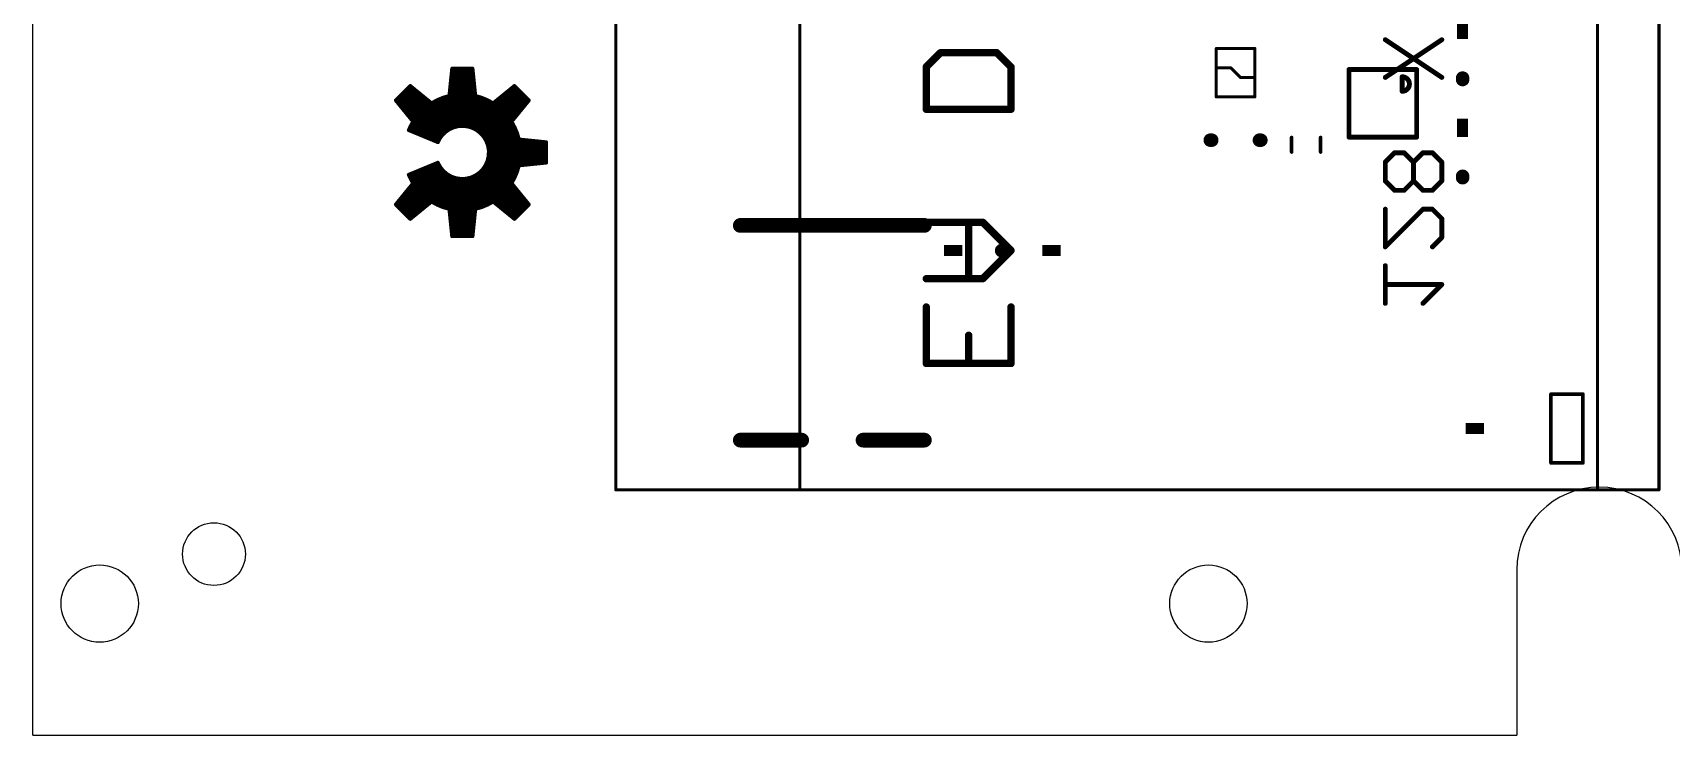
# Model space of a CAD drawing. Extents: x 0 to 104, y 0 to 74.
# Drawn here: x 0 to 67.8, y 0 to 29.1 of the extents above; entities that cross this region are included whole.
import ezdxf

# ---------------------------------------------------------------- set-up
doc = ezdxf.new("R2010")
doc.units = 0
for name, color, linetype in [('20', 178, 'CONTINUOUS'), ('21', 251, 'CONTINUOUS'), ('22', 251, 'CONTINUOUS')]:
    doc.layers.add(name, color=color, linetype=linetype)

# ---------------------------------------------------------------- blocks, each defined once
blk = doc.blocks.new('RECT')
blk.add_solid([(-0.5, -0.5), (0.5, -0.5), (-0.5, 0.5), (0.5, 0.5)])

msp = doc.modelspace()

# ---------------------------------------------------------------- linework, layer by layer
at = {"layer": '20'}
for p, q in [((0, 0), (0, 73.66)), ((61.42, 6.85), (61.42, 0)), ((0, 0), (61.42, 0))]:
    msp.add_line(p, q, dxfattribs=at)
for centre, radius in [((7.5, 7.5), 1.3), ((2.77, 5.45), 1.6), ((48.66, 5.45), 1.6)]:
    msp.add_circle(centre, radius, dxfattribs=at)
for start, end in [(90, 180), (0, 90)]:
    msp.add_arc((64.84, 6.85), 3.42, start, end, dxfattribs=at)
at = {"layer": '21'}
for points, const_width in [([(49.0158, 28.432, 1), (48.9522, 28.432)], 0.0635), ([(48.984, 28.4638, 1), (48.984, 28.4003)], 0.0635), ([(50.6158, 28.432, 1), (50.5523, 28.432)], 0.0635), ([(50.584, 28.4003, 1), (50.584, 28.4638)], 0.0635), ([(17.3675, 27.3727, 1), (17.2925, 27.3727)], 0.075), ([(17.3535, 27.6414, 1), (17.3535, 27.5664)], 0.075), ([(17.3908, 27.6001, 1), (17.3162, 27.6077)], 0.075), ([(17.5175, 27.6039, 1), (17.4425, 27.6039)], 0.075), ([(17.6675, 27.6039, 1), (17.5925, 27.6039)], 0.075), ([(17.8175, 27.6039, 1), (17.7425, 27.6039)], 0.075), ([(17.9675, 27.6039, 1), (17.8925, 27.6039)], 0.075), ([(18.1175, 27.6039, 1), (18.0425, 27.6039)], 0.075), ([(18.2438, 27.6077, 1), (18.1692, 27.6001)], 0.075), ([(18.2675, 27.3727, 1), (18.1925, 27.3727)], 0.075), ([(18.2065, 27.5664, 1), (18.2065, 27.6414)], 0.075), ([(49.0158, 27.632, 1), (48.9522, 27.632)], 0.0635), ([(48.9522, 27.632, 1), (49.0158, 27.632)], 0.0635), ([(48.984, 27.6638, 1), (48.984, 27.6003)], 0.0635), ([(49.6065, 27.6545, 1), (49.5615, 27.6095)], 0.0635), ([(49.584, 27.6003, 1), (49.584, 27.6638)], 0.0635), ([(49.984, 27.2638, 1), (49.984, 27.2003)], 0.0635), ([(49.9615, 27.2095, 1), (50.0065, 27.2545)], 0.0635), ([(50.6158, 27.232, 1), (50.5523, 27.232)], 0.0635), ([(50.5523, 27.232, 1), (50.6158, 27.232)], 0.0635), ([(50.584, 27.2003, 1), (50.584, 27.2638)], 0.0635), ([(54.5308, 27.562, 1), (54.4292, 27.562)], 0.1016), ([(54.48, 27.6128, 1), (54.48, 27.5112)], 0.1016), ([(56.68, 26.662, 1), (56.68, 27.262)], 0.2032), ([(56.68, 27.3128, 1), (56.68, 27.2112)], 0.1016), ([(56.7308, 27.262, 1), (56.6292, 27.262)], 0.1016), ([(57.3308, 27.562, 1), (57.2292, 27.562)], 0.1016), ([(57.28, 27.5112, 1), (57.28, 27.6128)], 0.1016), ([(59.3217, 27.2085, 1), (59.0423, 27.2085)], 0.2794), ([(59.0423, 27.1475, 1), (59.3217, 27.1475)], 0.2794), ([(15.2675, 26.4928, 1), (15.1925, 26.4928)], 0.075), ([(15.4175, 26.6428, 1), (15.3425, 26.6428)], 0.075), ([(15.5675, 26.7928, 1), (15.4925, 26.7928)], 0.075), ([(15.6489, 26.9171, 1), (15.6015, 26.8589)], 0.075), ([(15.6517, 26.8615, 1), (15.5987, 26.9145)], 0.075), ([(15.7175, 26.8433, 1), (15.6425, 26.8433)], 0.075), ([(15.8675, 26.721, 1), (15.7925, 26.721)], 0.075), ([(16.0175, 26.5987, 1), (15.9425, 26.5987)], 0.075), ([(16.1675, 26.4764, 1), (16.0925, 26.4764)], 0.075), ([(16.9729, 26.4366, 1), (16.9938, 26.3646)], 0.075), ([(16.9977, 26.366, 1), (16.969, 26.4352)], 0.075), ([(17.0675, 26.4141, 1), (16.9925, 26.4141)], 0.075), ([(17.2175, 26.4576, 1), (17.1425, 26.4576)], 0.075), ([(17.2014, 26.4784, 1), (17.276, 26.4708)], 0.075), ([(17.2491, 26.4386, 1), (17.2283, 26.5106)], 0.075), ([(18.3317, 26.5106, 1), (18.3109, 26.4386)], 0.075), ([(18.284, 26.4708, 1), (18.3586, 26.4784)], 0.075), ([(18.4175, 26.4576, 1), (18.3425, 26.4576)], 0.075), ([(18.5675, 26.4141, 1), (18.4925, 26.4141)], 0.075), ([(18.591, 26.4352, 1), (18.5623, 26.366)], 0.075), ([(18.5662, 26.3646, 1), (18.5871, 26.4366)], 0.075), ([(19.4675, 26.4764, 1), (19.3925, 26.4764)], 0.075), ([(19.6175, 26.5987, 1), (19.5425, 26.5987)], 0.075), ([(19.7675, 26.721, 1), (19.6925, 26.721)], 0.075), ([(19.9175, 26.8433, 1), (19.8425, 26.8433)], 0.075), ([(19.9613, 26.9145, 1), (19.9083, 26.8615)], 0.075), ([(19.9585, 26.8589, 1), (19.9111, 26.9171)], 0.075), ([(20.0675, 26.7928, 1), (19.9925, 26.7928)], 0.075), ([(20.2175, 26.6428, 1), (20.1425, 26.6428)], 0.075), ([(20.3675, 26.4928, 1), (20.2925, 26.4928)], 0.075), ([(48.9522, 26.432, 1), (49.0158, 26.432)], 0.0635), ([(48.984, 26.4638, 1), (48.984, 26.4003)], 0.0635), ([(50.5523, 26.432, 1), (50.6158, 26.432)], 0.0635), ([(50.584, 26.4003, 1), (50.584, 26.4638)], 0.0635), ([(56.68, 26.7128, 1), (56.68, 26.6112)], 0.1016), ([(56.6292, 26.662, 1), (56.7308, 26.662)], 0.1016), ([(15.0511, 26.3085, 1), (14.9929, 26.2611)], 0.075), ([(14.9955, 26.3113, 1), (15.0485, 26.2583)], 0.075), ([(15.1175, 26.3428, 1), (15.0425, 26.3428)], 0.075), ([(15.0425, 26.2137, 1), (15.1175, 26.2137)], 0.075), ([(15.1925, 26.0297, 1), (15.2675, 26.0297)], 0.075), ([(15.3425, 25.8458, 1), (15.4175, 25.8458)], 0.075), ([(16.3175, 26.3541, 1), (16.2425, 26.3541)], 0.075), ([(16.4675, 26.2318, 1), (16.3925, 26.2318)], 0.075), ([(16.4868, 26.2036, 1), (16.523, 26.1378)], 0.075), ([(16.4812, 26.1416, 1), (16.5286, 26.1998)], 0.075), ([(16.6175, 26.212, 1), (16.5425, 26.212)], 0.075), ([(16.7675, 26.2946, 1), (16.6925, 26.2946)], 0.075), ([(16.7234, 26.3335, 1), (16.7521, 26.2642)], 0.075), ([(16.7559, 26.266, 1), (16.7197, 26.3317)], 0.075), ([(16.9175, 26.3578, 1), (16.8425, 26.3578)], 0.075), ([(18.7175, 26.3578, 1), (18.6425, 26.3578)], 0.075), ([(18.8403, 26.3317, 1), (18.8041, 26.266)], 0.075), ([(18.8675, 26.2946, 1), (18.7925, 26.2946)], 0.075), ([(18.8079, 26.2642, 1), (18.8366, 26.3335)], 0.075), ([(19.0175, 26.212, 1), (18.9425, 26.212)], 0.075), ([(19.0314, 26.1998, 1), (19.0788, 26.1416)], 0.075), ([(19.037, 26.1378, 1), (19.0732, 26.2036)], 0.075), ([(19.1675, 26.2318, 1), (19.0925, 26.2318)], 0.075), ([(19.3175, 26.3541, 1), (19.2425, 26.3541)], 0.075), ([(20.1425, 25.8457, 1), (20.2175, 25.8457)], 0.075), ([(20.2925, 26.0297, 1), (20.3675, 26.0297)], 0.075), ([(20.5175, 26.3428, 1), (20.4425, 26.3428)], 0.075), ([(20.4425, 26.2137, 1), (20.5175, 26.2137)], 0.075), ([(20.5671, 26.2611, 1), (20.5089, 26.3085)], 0.075), ([(20.5115, 26.2583, 1), (20.5645, 26.3113)], 0.075), ([(15.4925, 25.6618, 1), (15.5675, 25.6618)], 0.075), ([(15.5713, 25.0855, 1), (15.5425, 25.0163)], 0.075), ([(15.5229, 25.0667, 1), (15.5909, 25.0351)], 0.075), ([(15.6082, 25.2503, 1), (15.6734, 25.2132)], 0.075), ([(15.6748, 25.216, 1), (15.6067, 25.2476)], 0.075), ([(15.6425, 25.4778, 1), (15.7175, 25.4778)], 0.075), ([(15.7175, 25.3008, 1), (15.6425, 25.3008)], 0.075), ([(15.7719, 25.3866, 1), (15.7067, 25.4236)], 0.075), ([(15.7102, 25.3814, 1), (15.7684, 25.4288)], 0.075), ([(17.2356, 25.1216, 1), (17.2662, 25.0531)], 0.075), ([(17.2718, 25.0562, 1), (17.2301, 25.1185)], 0.075), ([(17.2925, 25.1227, 1), (17.3675, 25.1227)], 0.075), ([(17.4094, 25.1987, 1), (17.4281, 25.1261)], 0.075), ([(17.4341, 25.1282, 1), (17.4034, 25.1967)], 0.075), ([(17.4425, 25.1782, 1), (17.5175, 25.1782)], 0.075), ([(17.5936, 25.2457, 1), (17.5999, 25.171)], 0.075), ([(17.6062, 25.172, 1), (17.5874, 25.2447)], 0.075), ([(17.5925, 25.2111, 1), (17.6675, 25.2111)], 0.075), ([(17.7835, 25.2611, 1), (17.7765, 25.1865)], 0.075), ([(17.7425, 25.2238, 1), (17.8175, 25.2238)], 0.075), ([(17.7832, 25.1864, 1), (17.7768, 25.2612)], 0.075), ([(17.8925, 25.2097, 1), (17.9675, 25.2097)], 0.075), ([(17.9946, 25.2406, 1), (17.9738, 25.1685)], 0.075), ([(17.9807, 25.1672, 1), (17.9877, 25.2419)], 0.075), ([(18.0425, 25.1768, 1), (18.1175, 25.1768)], 0.075), ([(18.1982, 25.181, 1), (18.1643, 25.1141)], 0.075), ([(18.1708, 25.1115, 1), (18.1917, 25.1836)], 0.075), ([(18.1925, 25.1228, 1), (18.2675, 25.1228)], 0.075), ([(18.3871, 25.0844, 1), (18.3413, 25.025)], 0.075), ([(18.3472, 25.0213, 1), (18.3811, 25.0882)], 0.075), ([(19.8536, 25.4232, 1), (19.7878, 25.387)], 0.075), ([(19.7916, 25.4288, 1), (19.8498, 25.3814)], 0.075), ([(19.8425, 25.4778, 1), (19.9175, 25.4778)], 0.075), ([(19.9175, 25.2974, 1), (19.8425, 25.2974)], 0.075), ([(19.9835, 25.1866, 1), (19.9142, 25.1579)], 0.075), ([(19.916, 25.1541, 1), (19.9817, 25.1903)], 0.075), ([(19.9925, 25.6618, 1), (20.0675, 25.6618)], 0.075), ([(15.6425, 24.9999, 1), (15.7175, 24.9999)], 0.075), ([(15.7925, 24.9378, 1), (15.8675, 24.9378)], 0.075), ([(15.9425, 24.8756, 1), (16.0175, 24.8756)], 0.075), ([(16.0925, 24.8135, 1), (16.1675, 24.8135)], 0.075), ([(16.2425, 24.7514, 1), (16.3175, 24.7514)], 0.075), ([(16.3925, 24.6892, 1), (16.4675, 24.6892)], 0.075), ([(16.5425, 24.6271, 1), (16.6175, 24.6271)], 0.075), ([(16.6925, 24.565, 1), (16.7675, 24.565)], 0.075), ([(16.7362, 24.5658, 1), (16.8028, 24.5314)], 0.075), ([(16.7551, 24.514, 1), (16.7839, 24.5832)], 0.075), ([(16.8239, 24.7345, 1), (16.8838, 24.6894)], 0.075), ([(16.8872, 24.6947, 1), (16.8206, 24.7292)], 0.075), ([(16.8425, 24.7467, 1), (16.9175, 24.7467)], 0.075), ([(16.9387, 24.8861, 1), (16.9902, 24.8316)], 0.075), ([(16.9944, 24.8363, 1), (16.9345, 24.8814)], 0.075), ([(16.9925, 24.9209, 1), (17.0675, 24.9209)], 0.075), ([(17.0772, 25.0164, 1), (17.1189, 24.954)], 0.075), ([(17.1238, 24.9579, 1), (17.0723, 25.0124)], 0.075), ([(17.1425, 25.0399, 1), (17.2175, 25.0399)], 0.075), ([(18.3425, 25.0425, 1), (18.4175, 25.0425)], 0.075), ([(18.5546, 24.9543, 1), (18.4985, 24.9045)], 0.075), ([(18.4925, 24.9255, 1), (18.5675, 24.9255)], 0.075), ([(18.5036, 24.8997, 1), (18.5495, 24.9591)], 0.075), ([(18.6949, 24.7952, 1), (18.6305, 24.7567)], 0.075), ([(18.6346, 24.7511, 1), (18.6907, 24.8008)], 0.075), ([(18.6425, 24.7469, 1), (18.7175, 24.7469)], 0.075), ([(18.803, 24.6127, 1), (18.7325, 24.5869)], 0.075), ([(18.7356, 24.5806, 1), (18.8, 24.619)], 0.075), ([(18.7925, 24.4293, 1), (18.8675, 24.4293)], 0.075), ([(18.8751, 24.4132, 1), (18.8011, 24.4011)], 0.075), ([(18.8029, 24.3942, 1), (18.8733, 24.42)], 0.075), ([(20.0675, 24.9764, 1), (19.9925, 24.9764)], 0.075), ([(20.0866, 24.9371, 1), (20.0146, 24.9162)], 0.075), ([(20.016, 24.9123, 1), (20.0852, 24.941)], 0.075), ([(20.1284, 24.7086, 1), (20.1208, 24.634)], 0.075), ([(20.0886, 24.6609, 1), (20.1606, 24.6817)], 0.075), ([(20.2175, 24.6657, 1), (20.1425, 24.6657)], 0.075), ([(20.3675, 24.6504, 1), (20.2925, 24.6504)], 0.075), ([(20.5175, 24.6352, 1), (20.4425, 24.6352)], 0.075), ([(20.6675, 24.6199, 1), (20.5925, 24.6199)], 0.075), ([(20.8175, 24.6047, 1), (20.7425, 24.6047)], 0.075), ([(20.9675, 24.5894, 1), (20.8925, 24.5894)], 0.075), ([(21.1175, 24.5742, 1), (21.0425, 24.5742)], 0.075), ([(21.2675, 24.5589, 1), (21.1925, 24.5589)], 0.075), ([(21.2914, 24.5565, 1), (21.2164, 24.5565)], 0.075), ([(21.2501, 24.5192, 1), (21.2577, 24.5938)], 0.075), ([(48.7375, 24.7777, 1), (48.7375, 24.4983)], 0.2794), ([(48.7985, 24.4983, 1), (48.7985, 24.7777)], 0.2794), ([(50.7695, 24.7777, 1), (50.7695, 24.4983)], 0.2794), ([(50.8305, 24.4983, 1), (50.8305, 24.7777)], 0.2794), ([(52.1431, 24.7475, 1), (52.0669, 24.7475)], 0.0762), ([(53.3431, 24.7475, 1), (53.2669, 24.7475)], 0.0762), ([(54.48, 24.8128, 1), (54.48, 24.7112)], 0.1016), ([(54.4292, 24.762, 1), (54.5308, 24.762)], 0.1016), ([(57.2292, 24.762, 1), (57.3308, 24.762)], 0.1016), ([(57.28, 24.7112, 1), (57.28, 24.8128)], 0.1016), ([(16.7675, 23.695, 1), (16.6925, 23.695)], 0.075), ([(16.8026, 23.7289, 1), (16.7364, 23.6939)], 0.075), ([(16.7839, 23.6768, 1), (16.7551, 23.746)], 0.075), ([(18.7859, 23.8071, 1), (18.8592, 23.7912)], 0.075), ([(18.8571, 23.7845, 1), (18.788, 23.8138)], 0.075), ([(18.8675, 23.8336, 1), (18.7925, 23.8336)], 0.075), ([(18.8285, 24.0006, 1), (18.9035, 23.9987)], 0.075), ([(18.9026, 23.9917, 1), (18.8293, 24.0076)], 0.075), ([(18.9087, 24.2037, 1), (18.8337, 24.2056)], 0.075), ([(18.8342, 24.1986, 1), (18.9082, 24.2107)], 0.075), ([(21.1925, 23.7011, 1), (21.2675, 23.7011)], 0.075), ([(21.2164, 23.7035, 1), (21.2914, 23.7035)], 0.075), ([(21.2577, 23.6662, 1), (21.2501, 23.7408)], 0.075), ([(52.0669, 24.1475, 1), (52.1431, 24.1475)], 0.0762), ([(53.2669, 24.1475, 1), (53.3431, 24.1475)], 0.0762), ([(15.5909, 23.2249, 1), (15.5229, 23.1933)], 0.075), ([(15.5425, 23.2437, 1), (15.5713, 23.1745)], 0.075), ([(15.6734, 23.0468, 1), (15.6082, 23.0097)], 0.075), ([(15.6067, 23.0124, 1), (15.6748, 23.044)], 0.075), ([(15.7175, 23.2601, 1), (15.6425, 23.2601)], 0.075), ([(15.8675, 23.3222, 1), (15.7925, 23.3222)], 0.075), ([(16.0175, 23.3844, 1), (15.9425, 23.3844)], 0.075), ([(16.1675, 23.4465, 1), (16.0925, 23.4465)], 0.075), ([(16.3175, 23.5086, 1), (16.2425, 23.5086)], 0.075), ([(16.4675, 23.5708, 1), (16.3925, 23.5708)], 0.075), ([(16.6175, 23.6329, 1), (16.5425, 23.6329)], 0.075), ([(16.8947, 23.5535, 1), (16.8361, 23.5067)], 0.075), ([(16.8323, 23.5126, 1), (16.8986, 23.5476)], 0.075), ([(16.9175, 23.5119, 1), (16.8425, 23.5119)], 0.075), ([(17.0179, 23.3984, 1), (16.9691, 23.3414)], 0.075), ([(16.9642, 23.3465, 1), (17.0228, 23.3933)], 0.075), ([(17.0675, 23.3386, 1), (16.9925, 23.3386)], 0.075), ([(17.1679, 23.2689, 1), (17.1306, 23.2039)], 0.075), ([(17.1249, 23.2079, 1), (17.1737, 23.2649)], 0.075), ([(17.2175, 23.2188, 1), (17.1425, 23.2188)], 0.075), ([(17.3395, 23.1698, 1), (17.315, 23.0989)], 0.075), ([(17.3675, 23.1334, 1), (17.2925, 23.1334)], 0.075), ([(17.3086, 23.1018, 1), (17.3459, 23.1669)], 0.075), ([(17.5175, 23.0815, 1), (17.4425, 23.0815)], 0.075), ([(17.5265, 23.1044, 1), (17.5157, 23.0302)], 0.075), ([(17.5088, 23.0319, 1), (17.5333, 23.1028)], 0.075), ([(17.6675, 23.0514, 1), (17.5925, 23.0514)], 0.075), ([(17.7224, 23.0751, 1), (17.7256, 23.0002)], 0.075), ([(17.7186, 23.0006, 1), (17.7295, 23.0748)], 0.075), ([(17.8175, 23.0401, 1), (17.7425, 23.0401)], 0.075), ([(17.9204, 23.0829, 1), (17.9375, 23.0099)], 0.075), ([(17.9675, 23.0467, 1), (17.8925, 23.0467)], 0.075), ([(17.9306, 23.009, 1), (17.9274, 23.0839)], 0.075), ([(18.1175, 23.0819, 1), (18.0425, 23.0819)], 0.075), ([(18.1134, 23.1276, 1), (18.1439, 23.059)], 0.075), ([(18.1372, 23.0568, 1), (18.1201, 23.1298)], 0.075), ([(18.2675, 23.1384, 1), (18.1925, 23.1384)], 0.075), ([(18.2947, 23.2075, 1), (18.3375, 23.1458)], 0.075), ([(18.3313, 23.1424, 1), (18.3009, 23.2109)], 0.075), ([(18.4175, 23.2209, 1), (18.3425, 23.2209)], 0.075), ([(18.4579, 23.3198, 1), (18.5114, 23.2672)], 0.075), ([(18.506, 23.2627, 1), (18.4633, 23.3243)], 0.075), ([(18.5675, 23.3396, 1), (18.4925, 23.3396)], 0.075), ([(18.5973, 23.4606, 1), (18.6597, 23.4189)], 0.075), ([(18.6552, 23.4135, 1), (18.6017, 23.4661)], 0.075), ([(18.7175, 23.5169, 1), (18.6425, 23.5169)], 0.075), ([(18.7079, 23.625, 1), (18.777, 23.5957)], 0.075), ([(18.7736, 23.5895, 1), (18.7113, 23.6312)], 0.075), ([(19.9142, 23.1021, 1), (19.9835, 23.0734)], 0.075), ([(19.9817, 23.0697, 1), (19.916, 23.1059)], 0.075), ([(19.9925, 23.2836, 1), (20.0675, 23.2836)], 0.075), ([(20.0146, 23.3438, 1), (20.0866, 23.3229)], 0.075), ([(20.0852, 23.319, 1), (20.016, 23.3477)], 0.075), ([(20.1208, 23.626, 1), (20.1284, 23.5514)], 0.075), ([(20.1606, 23.5783, 1), (20.0886, 23.5991)], 0.075), ([(20.1425, 23.5943, 1), (20.2175, 23.5943)], 0.075), ([(20.2925, 23.6096, 1), (20.3675, 23.6096)], 0.075), ([(20.4425, 23.6248, 1), (20.5175, 23.6248)], 0.075), ([(20.5925, 23.6401, 1), (20.6675, 23.6401)], 0.075), ([(20.7425, 23.6553, 1), (20.8175, 23.6553)], 0.075), ([(20.8925, 23.6706, 1), (20.9675, 23.6706)], 0.075), ([(21.0425, 23.6858, 1), (21.1175, 23.6858)], 0.075), ([(59.3217, 23.1445, 1), (59.0423, 23.1445)], 0.2794), ([(59.0423, 23.0835, 1), (59.3217, 23.0835)], 0.2794), ([(15.4175, 22.4143, 1), (15.3425, 22.4143)], 0.075), ([(15.5675, 22.5982, 1), (15.4925, 22.5982)], 0.075), ([(15.6425, 22.9592, 1), (15.7175, 22.9592)], 0.075), ([(15.7175, 22.7822, 1), (15.6425, 22.7822)], 0.075), ([(15.7067, 22.8364, 1), (15.7719, 22.8734)], 0.075), ([(15.7684, 22.8312, 1), (15.7102, 22.8786)], 0.075), ([(19.7878, 22.873, 1), (19.8536, 22.8368)], 0.075), ([(19.8498, 22.8786, 1), (19.7916, 22.8312)], 0.075), ([(19.8425, 22.9626, 1), (19.9175, 22.9626)], 0.075), ([(19.9175, 22.7822, 1), (19.8425, 22.7822)], 0.075), ([(20.0675, 22.5982, 1), (19.9925, 22.5982)], 0.075), ([(20.2175, 22.4143, 1), (20.1425, 22.4143)], 0.075), ([(15.0485, 22.0017, 1), (14.9955, 21.9487)], 0.075), ([(14.9929, 21.9989, 1), (15.0511, 21.9515)], 0.075), ([(15.1175, 22.0463, 1), (15.0425, 22.0463)], 0.075), ([(15.0425, 21.9172, 1), (15.1175, 21.9172)], 0.075), ([(15.2675, 22.2303, 1), (15.1925, 22.2303)], 0.075), ([(15.1925, 21.7672, 1), (15.2675, 21.7672)], 0.075), ([(16.0925, 21.7836, 1), (16.1675, 21.7836)], 0.075), ([(16.2425, 21.9059, 1), (16.3175, 21.9059)], 0.075), ([(16.3925, 22.0282, 1), (16.4675, 22.0282)], 0.075), ([(16.523, 22.1222, 1), (16.4868, 22.0564)], 0.075), ([(16.5286, 22.0602, 1), (16.4812, 22.1184)], 0.075), ([(16.5425, 22.048, 1), (16.6175, 22.048)], 0.075), ([(16.6925, 21.9654, 1), (16.7675, 21.9654)], 0.075), ([(16.7521, 21.9958, 1), (16.7234, 21.9265)], 0.075), ([(16.7197, 21.9283, 1), (16.7559, 21.994)], 0.075), ([(16.8425, 21.9022, 1), (16.9175, 21.9022)], 0.075), ([(16.9938, 21.8954, 1), (16.9729, 21.8234)], 0.075), ([(16.969, 21.8248, 1), (16.9977, 21.894)], 0.075), ([(16.9925, 21.8459, 1), (17.0675, 21.8459)], 0.075), ([(17.1425, 21.8024, 1), (17.2175, 21.8024)], 0.075), ([(17.276, 21.7892, 1), (17.2014, 21.7816)], 0.075), ([(17.2283, 21.7494, 1), (17.2491, 21.8214)], 0.075), ([(18.3109, 21.8214, 1), (18.3317, 21.7494)], 0.075), ([(18.3586, 21.7816, 1), (18.284, 21.7892)], 0.075), ([(18.3425, 21.8024, 1), (18.4175, 21.8024)], 0.075), ([(18.4925, 21.8459, 1), (18.5675, 21.8459)], 0.075), ([(18.5623, 21.894, 1), (18.591, 21.8248)], 0.075), ([(18.5871, 21.8234, 1), (18.5662, 21.8954)], 0.075), ([(18.6425, 21.9022, 1), (18.7175, 21.9022)], 0.075), ([(18.8041, 21.994, 1), (18.8403, 21.9283)], 0.075), ([(18.7925, 21.9654, 1), (18.8675, 21.9654)], 0.075), ([(18.8366, 21.9265, 1), (18.8079, 21.9958)], 0.075), ([(18.9425, 22.048, 1), (19.0175, 22.048)], 0.075), ([(19.0788, 22.1184, 1), (19.0314, 22.0602)], 0.075), ([(19.0732, 22.0564, 1), (19.037, 22.1222)], 0.075), ([(19.0925, 22.0282, 1), (19.1675, 22.0282)], 0.075), ([(19.2425, 21.9059, 1), (19.3175, 21.9059)], 0.075), ([(19.3925, 21.7836, 1), (19.4675, 21.7836)], 0.075), ([(20.3675, 22.2303, 1), (20.2925, 22.2303)], 0.075), ([(20.2925, 21.7672, 1), (20.3675, 21.7672)], 0.075), ([(20.5175, 22.0463, 1), (20.4425, 22.0463)], 0.075), ([(20.4425, 21.9172, 1), (20.5175, 21.9172)], 0.075), ([(20.5089, 21.9515, 1), (20.5671, 21.9989)], 0.075), ([(20.5645, 21.9487, 1), (20.5115, 22.0017)], 0.075), ([(15.3425, 21.6172, 1), (15.4175, 21.6172)], 0.075), ([(15.4925, 21.4672, 1), (15.5675, 21.4672)], 0.075), ([(15.6015, 21.4011, 1), (15.6489, 21.3429)], 0.075), ([(15.5987, 21.3455, 1), (15.6517, 21.3985)], 0.075), ([(15.6425, 21.4167, 1), (15.7175, 21.4167)], 0.075), ([(15.7925, 21.539, 1), (15.8675, 21.539)], 0.075), ([(15.9425, 21.6613, 1), (16.0175, 21.6613)], 0.075), ([(19.5425, 21.6613, 1), (19.6175, 21.6613)], 0.075), ([(19.6925, 21.539, 1), (19.7675, 21.539)], 0.075), ([(19.8425, 21.4167, 1), (19.9175, 21.4167)], 0.075), ([(19.9083, 21.3985, 1), (19.9613, 21.3455)], 0.075), ([(19.9111, 21.3429, 1), (19.9585, 21.4011)], 0.075), ([(19.9925, 21.4672, 1), (20.0675, 21.4672)], 0.075), ([(20.1425, 21.6172, 1), (20.2175, 21.6172)], 0.075), ([(29.2851, 21.2604, 1), (29.2851, 20.9556)], 0.3048), ([(36.9051, 20.9556, 1), (36.9051, 21.2604)], 0.3048), ([(17.2925, 20.8873, 1), (17.3675, 20.8873)], 0.075), ([(17.3535, 20.6936, 1), (17.3535, 20.6186)], 0.075), ([(17.3162, 20.6523, 1), (17.3908, 20.6599)], 0.075), ([(17.4425, 20.6561, 1), (17.5175, 20.6561)], 0.075), ([(17.5925, 20.6561, 1), (17.6675, 20.6561)], 0.075), ([(17.7425, 20.6561, 1), (17.8175, 20.6561)], 0.075), ([(17.8925, 20.6561, 1), (17.9675, 20.6561)], 0.075), ([(18.0425, 20.6561, 1), (18.1175, 20.6561)], 0.075), ([(18.1692, 20.6599, 1), (18.2438, 20.6523)], 0.075), ([(18.1925, 20.8873, 1), (18.2675, 20.8873)], 0.075), ([(18.2065, 20.6186, 1), (18.2065, 20.6936)], 0.075), ([(40.1015, 20.2057, 1), (40.1015, 19.9263)], 0.2794), ([(40.1625, 19.9263, 1), (40.1625, 20.2057)], 0.2794), ([(62.8777, 14.1224, 1), (62.8015, 14.1224)], 0.0762), ([(62.8396, 14.1605, 1), (62.8396, 14.0843)], 0.0762), ([(64.1985, 14.1224, 1), (64.1223, 14.1224)], 0.0762), ([(64.1604, 14.0843, 1), (64.1604, 14.1605)], 0.0762), ([(29.2851, 12.3704, 1), (29.2851, 12.0656)], 0.3048), ([(31.8251, 12.0656, 1), (31.8251, 12.3704)], 0.3048), ([(34.3651, 12.3704, 1), (34.3651, 12.0656)], 0.3048), ([(36.9051, 12.0656, 1), (36.9051, 12.3704)], 0.3048), ([(62.8396, 11.3157, 1), (62.8396, 11.2395)], 0.0762), ([(62.8015, 11.2776, 1), (62.8777, 11.2776)], 0.0762), ([(64.1223, 11.2776, 1), (64.1985, 11.2776)], 0.0762), ([(64.1604, 11.2395, 1), (64.1604, 11.3157)], 0.0762)]:
    msp.add_lwpolyline(points, format="xyb", dxfattribs=dict(at, const_width=const_width))
for points, const_width in [([(50.584, 28.432), (48.984, 28.432)], 0.127), ([(48.984, 28.432), (48.984, 27.632)], 0.127), ([(50.584, 27.232), (50.584, 28.432)], 0.127), ([(17.3535, 27.6039), (17.2387, 26.4746)], 0.15), ([(17.33, 27.3727), (17.33, 25.1227)], 0.15), ([(18.2065, 27.6039), (17.3535, 27.6039)], 0.15), ([(17.48, 27.6039), (17.48, 25.1782)], 0.15), ([(17.63, 27.6039), (17.63, 25.2111)], 0.15), ([(17.78, 27.6039), (17.78, 25.2238)], 0.15), ([(17.93, 27.6039), (17.93, 25.2097)], 0.15), ([(18.08, 27.6039), (18.08, 25.1768)], 0.15), ([(18.3213, 26.4746), (18.2065, 27.6039)], 0.15), ([(18.23, 27.3727), (18.23, 25.1228)], 0.15), ([(48.984, 27.632), (48.984, 26.432)], 0.127), ([(49.584, 27.632), (48.984, 27.632)], 0.127), ([(49.984, 27.232), (49.584, 27.632)], 0.127), ([(49.984, 27.232), (50.584, 27.232)], 0.127), ([(50.584, 26.432), (50.584, 27.232)], 0.127), ([(54.48, 24.762), (54.48, 27.562)], 0.2032), ([(54.48, 27.562), (57.28, 27.562)], 0.2032), ([(56.68, 26.662), (56.68, 27.262)], 0.2032), ([(57.28, 27.562), (57.28, 24.762)], 0.2032), ([(59.182, 27.1475), (59.182, 27.2085)], 0.5588), ([(15.6252, 26.888), (15.022, 26.2848)], 0.15), ([(15.23, 26.4928), (15.23, 26.0297)], 0.15), ([(15.38, 26.6428), (15.38, 25.8458)], 0.15), ([(15.53, 26.7928), (15.53, 25.6618)], 0.15), ([(16.5049, 26.1707), (15.6252, 26.888)], 0.15), ([(15.68, 26.8433), (15.68, 25.4778)], 0.15), ([(15.83, 26.721), (15.83, 24.9378)], 0.15), ([(15.98, 26.5987), (15.98, 24.8756)], 0.15), ([(16.13, 26.4764), (16.13, 24.8135)], 0.15), ([(16.9834, 26.4006), (16.7378, 26.2989)], 0.15), ([(17.2387, 26.4746), (16.9834, 26.4006)], 0.15), ([(17.03, 26.4141), (17.03, 24.9209)], 0.15), ([(17.18, 26.4576), (17.18, 25.0399)], 0.15), ([(18.5766, 26.4006), (18.3213, 26.4746)], 0.15), ([(18.38, 26.4576), (18.38, 25.0425)], 0.15), ([(18.53, 26.4141), (18.53, 24.9255)], 0.15), ([(18.8222, 26.2989), (18.5766, 26.4006)], 0.15), ([(19.9348, 26.888), (19.0551, 26.1707)], 0.15), ([(19.43, 26.4764), (19.43, 21.7836)], 0.15), ([(19.58, 26.5987), (19.58, 21.6613)], 0.15), ([(19.73, 26.721), (19.73, 21.539)], 0.15), ([(19.88, 26.8433), (19.88, 25.4778)], 0.15), ([(20.538, 26.2848), (19.9348, 26.888)], 0.15), ([(20.03, 26.7928), (20.03, 25.6618)], 0.15), ([(20.18, 26.6428), (20.18, 25.8457)], 0.15), ([(20.33, 26.4928), (20.33, 26.0297)], 0.15), ([(48.984, 26.432), (50.584, 26.432)], 0.127), ([(15.022, 26.2848), (15.7393, 25.4051)], 0.15), ([(15.08, 26.3428), (15.08, 26.2137)], 0.15), ([(16.28, 26.3541), (16.28, 24.7514)], 0.15), ([(16.43, 26.2318), (16.43, 24.6892)], 0.15), ([(16.7378, 26.2989), (16.5049, 26.1707)], 0.15), ([(16.58, 26.212), (16.58, 24.6271)], 0.15), ([(16.73, 26.2946), (16.73, 24.565)], 0.15), ([(16.88, 26.3578), (16.88, 24.7467)], 0.15), ([(18.68, 26.3578), (18.68, 24.7469)], 0.15), ([(19.0551, 26.1707), (18.8222, 26.2989)], 0.15), ([(18.83, 26.2946), (18.83, 24.4293)], 0.15), ([(18.98, 26.212), (18.98, 22.048)], 0.15), ([(19.13, 26.2318), (19.13, 22.0282)], 0.15), ([(19.28, 26.3541), (19.28, 21.9059)], 0.15), ([(19.8207, 25.4051), (20.538, 26.2848)], 0.15), ([(20.48, 26.3428), (20.48, 26.2137)], 0.15), ([(15.6408, 25.2318), (15.5569, 25.0509)], 0.15), ([(15.5569, 25.0509), (16.7695, 24.5486)], 0.15), ([(15.7393, 25.4051), (15.6408, 25.2318)], 0.15), ([(15.68, 25.3008), (15.68, 24.9999)], 0.15), ([(17.098, 24.9852), (17.2509, 25.0873)], 0.15), ([(17.2509, 25.0873), (17.4187, 25.1624)], 0.15), ([(17.4187, 25.1624), (17.5968, 25.2084)], 0.15), ([(17.5968, 25.2084), (17.78, 25.2238)], 0.15), ([(17.78, 25.2238), (17.9842, 25.2046)], 0.15), ([(17.9842, 25.2046), (18.1813, 25.1475)], 0.15), ([(18.1813, 25.1475), (18.3642, 25.0547)], 0.15), ([(18.3642, 25.0547), (18.5266, 24.9294)], 0.15), ([(19.9489, 25.1722), (19.8207, 25.4051)], 0.15), ([(19.88, 25.2974), (19.88, 22.9626)], 0.15), ([(20.0506, 24.9266), (19.9489, 25.1722)], 0.15), ([(16.7695, 24.5486), (16.8539, 24.712)], 0.15), ([(16.8539, 24.712), (16.9644, 24.8589)], 0.15), ([(16.9644, 24.8589), (17.098, 24.9852)], 0.15), ([(18.5266, 24.9294), (18.6627, 24.776)], 0.15), ([(18.6627, 24.776), (18.7678, 24.5998)], 0.15), ([(18.7678, 24.5998), (18.8381, 24.4071)], 0.15), ([(18.8381, 24.4071), (18.8712, 24.2047)], 0.15), ([(20.03, 24.9764), (20.03, 23.2836)], 0.15), ([(20.1246, 24.6713), (20.0506, 24.9266)], 0.15), ([(21.2539, 24.5565), (20.1246, 24.6713)], 0.15), ([(20.18, 24.6657), (20.18, 23.5943)], 0.15), ([(20.33, 24.6504), (20.33, 23.6096)], 0.15), ([(20.48, 24.6352), (20.48, 23.6248)], 0.15), ([(20.63, 24.6199), (20.63, 23.6401)], 0.15), ([(20.78, 24.6047), (20.78, 23.6553)], 0.15), ([(20.93, 24.5894), (20.93, 23.6706)], 0.15), ([(21.08, 24.5742), (21.08, 23.6858)], 0.15), ([(21.23, 24.5589), (21.23, 23.7011)], 0.15), ([(21.2539, 23.7035), (21.2539, 24.5565)], 0.15), ([(48.7985, 24.638), (48.7375, 24.638)], 0.5588), ([(50.8305, 24.638), (50.7695, 24.638)], 0.5588), ([(52.105, 24.7475), (52.105, 24.1475)], 0.1524), ([(53.305, 24.7475), (53.305, 24.1475)], 0.1524), ([(57.28, 24.762), (54.48, 24.762)], 0.2032), ([(16.7695, 23.7114), (15.5569, 23.2091)], 0.15), ([(16.73, 23.695), (16.73, 21.9654)], 0.15), ([(16.8654, 23.5301), (16.7695, 23.7114)], 0.15), ([(18.8225, 23.7992), (18.7424, 23.6103)], 0.15), ([(18.866, 23.9996), (18.8225, 23.7992)], 0.15), ([(18.83, 23.8336), (18.83, 21.9654)], 0.15), ([(18.8712, 24.2047), (18.866, 23.9996)], 0.15), ([(20.1246, 23.5887), (21.2539, 23.7035)], 0.15), ([(15.5569, 23.2091), (15.6408, 23.0282)], 0.15), ([(15.6408, 23.0282), (15.7393, 22.8549)], 0.15), ([(15.68, 23.2601), (15.68, 22.9592)], 0.15), ([(15.83, 23.3222), (15.83, 21.539)], 0.15), ([(15.98, 23.3844), (15.98, 21.6613)], 0.15), ([(16.13, 23.4465), (16.13, 21.7836)], 0.15), ([(16.28, 23.5086), (16.28, 21.9059)], 0.15), ([(16.43, 23.5708), (16.43, 22.0282)], 0.15), ([(16.58, 23.6329), (16.58, 22.048)], 0.15), ([(16.9935, 23.3699), (16.8654, 23.5301)], 0.15), ([(16.88, 23.5119), (16.88, 21.9022)], 0.15), ([(17.1493, 23.2364), (16.9935, 23.3699)], 0.15), ([(17.03, 23.3386), (17.03, 21.8459)], 0.15), ([(17.3272, 23.1344), (17.1493, 23.2364)], 0.15), ([(17.18, 23.2188), (17.18, 21.8024)], 0.15), ([(17.5211, 23.0673), (17.3272, 23.1344)], 0.15), ([(17.33, 23.1334), (17.33, 20.8873)], 0.15), ([(17.48, 23.0815), (17.48, 20.6561)], 0.15), ([(17.724, 23.0377), (17.5211, 23.0673)], 0.15), ([(17.63, 23.0514), (17.63, 20.6561)], 0.15), ([(17.929, 23.0464), (17.724, 23.0377)], 0.15), ([(17.78, 23.0401), (17.78, 20.6561)], 0.15), ([(18.1287, 23.0933), (17.929, 23.0464)], 0.15), ([(17.93, 23.0467), (17.93, 20.6561)], 0.15), ([(18.08, 23.0819), (18.08, 20.6561)], 0.15), ([(18.3161, 23.1766), (18.1287, 23.0933)], 0.15), ([(18.23, 23.1384), (18.23, 20.8873)], 0.15), ([(18.4847, 23.2935), (18.3161, 23.1766)], 0.15), ([(18.38, 23.2209), (18.38, 21.8024)], 0.15), ([(18.6285, 23.4398), (18.4847, 23.2935)], 0.15), ([(18.53, 23.3396), (18.53, 21.8459)], 0.15), ([(18.7424, 23.6103), (18.6285, 23.4398)], 0.15), ([(18.68, 23.5169), (18.68, 21.9022)], 0.15), ([(19.8207, 22.8549), (19.9489, 23.0878)], 0.15), ([(19.9489, 23.0878), (20.0506, 23.3334)], 0.15), ([(20.0506, 23.3334), (20.1246, 23.5887)], 0.15), ([(59.182, 23.0835), (59.182, 23.1445)], 0.5588), ([(15.7393, 22.8549), (15.022, 21.9752)], 0.15), ([(15.38, 22.4143), (15.38, 21.6172)], 0.15), ([(15.53, 22.5982), (15.53, 21.4672)], 0.15), ([(15.68, 22.7822), (15.68, 21.4167)], 0.15), ([(20.538, 21.9752), (19.8207, 22.8549)], 0.15), ([(19.88, 22.7822), (19.88, 21.4167)], 0.15), ([(20.03, 22.5982), (20.03, 21.4672)], 0.15), ([(20.18, 22.4143), (20.18, 21.6172)], 0.15), ([(15.022, 21.9752), (15.6252, 21.372)], 0.15), ([(15.08, 22.0463), (15.08, 21.9172)], 0.15), ([(15.23, 22.2303), (15.23, 21.7672)], 0.15), ([(15.6252, 21.372), (16.5049, 22.0893)], 0.15), ([(16.5049, 22.0893), (16.7378, 21.9611)], 0.15), ([(16.7378, 21.9611), (16.9834, 21.8594)], 0.15), ([(16.9834, 21.8594), (17.2387, 21.7854)], 0.15), ([(17.2387, 21.7854), (17.3535, 20.6561)], 0.15), ([(18.2065, 20.6561), (18.3213, 21.7854)], 0.15), ([(18.3213, 21.7854), (18.5766, 21.8594)], 0.15), ([(18.5766, 21.8594), (18.8222, 21.9611)], 0.15), ([(18.8222, 21.9611), (19.0551, 22.0893)], 0.15), ([(19.0551, 22.0893), (19.9348, 21.372)], 0.15), ([(19.9348, 21.372), (20.538, 21.9752)], 0.15), ([(20.33, 22.2303), (20.33, 21.7672)], 0.15), ([(20.48, 22.0463), (20.48, 21.9172)], 0.15), ([(29.2851, 21.108), (36.9051, 21.108)], 0.6096), ([(17.3535, 20.6561), (18.2065, 20.6561)], 0.15), ([(40.1015, 20.066), (40.1625, 20.066)], 0.5588), ([(62.8396, 11.2776), (62.8396, 14.1224)], 0.1524), ([(62.8396, 14.1224), (64.1604, 14.1224)], 0.1524), ([(64.1604, 14.1224), (64.1604, 11.2776)], 0.1524), ([(29.2851, 12.218), (31.8251, 12.218)], 0.6096), ([(34.3651, 12.218), (36.9051, 12.218)], 0.6096), ([(64.1604, 11.2776), (62.8396, 11.2776)], 0.1524)]:
    msp.add_lwpolyline(points, dxfattribs=dict(at, const_width=const_width))
at = {"layer": '22'}
for points, const_width in [([(24.13, 10.16), (24.13, 63.5)], 0.127), ([(31.75, 10.16), (31.75, 63.5)], 0.127), ([(64.77, 10.16), (64.77, 63.5)], 0.127), ([(67.31, 63.5), (67.31, 10.16)], 0.127), ([(58.3204, 27.2368), (55.9816, 28.796)], 0.2032), ([(58.3204, 28.796), (55.9816, 27.2368)], 0.2032), ([(36.9824, 27.6711), (37.5671, 28.2558)], 0.3048), ([(36.9824, 25.917), (36.9824, 27.6711)], 0.3048), ([(37.5671, 28.2558), (39.9059, 28.2558)], 0.3048), ([(39.9059, 28.2558), (40.4906, 27.6711)], 0.3048), ([(40.4906, 27.6711), (40.4906, 25.917)], 0.3048), ([(40.4906, 25.917), (36.9824, 25.917)], 0.3048), ([(56.3714, 24.1184), (55.9816, 23.7286)], 0.2032), ([(55.9816, 23.7286), (55.9816, 22.949)], 0.2032), ([(56.7612, 24.1184), (56.3714, 24.1184)], 0.2032), ([(57.151, 23.7286), (56.7612, 24.1184)], 0.2032), ([(57.5408, 24.1184), (57.151, 23.7286)], 0.2032), ([(57.151, 22.949), (57.151, 23.7286)], 0.2032), ([(57.9306, 24.1184), (57.5408, 24.1184)], 0.2032), ([(58.3204, 23.7286), (57.9306, 24.1184)], 0.2032), ([(58.3204, 22.949), (58.3204, 23.7286)], 0.2032), ([(55.9816, 22.949), (56.3714, 22.5592)], 0.2032), ([(56.3714, 22.5592), (56.7612, 22.5592)], 0.2032), ([(56.7612, 22.5592), (57.151, 22.949)], 0.2032), ([(57.151, 22.949), (57.5408, 22.5592)], 0.2032), ([(57.5408, 22.5592), (57.9306, 22.5592)], 0.2032), ([(57.9306, 22.5592), (58.3204, 22.949)], 0.2032), ([(55.9816, 21.7796), (55.9816, 20.2204)], 0.2032), ([(55.9816, 20.2204), (57.5408, 21.7796)], 0.2032), ([(57.5408, 21.7796), (57.9306, 21.7796)], 0.2032), ([(57.9306, 21.7796), (58.3204, 21.3898)], 0.2032), ([(39.3212, 21.2394), (36.9824, 21.2394)], 0.3048), ([(38.7365, 18.9006), (38.7365, 21.2394)], 0.3048), ([(40.4906, 20.07), (39.3212, 21.2394)], 0.3048), ([(58.3204, 21.3898), (58.3204, 20.6102)], 0.2032), ([(58.3204, 20.6102), (57.9306, 20.2204)], 0.2032), ([(39.3212, 18.9006), (40.4906, 20.07)], 0.3048), ([(36.9824, 18.9006), (39.3212, 18.9006)], 0.3048), ([(55.9816, 17.8816), (55.9816, 19.4408)], 0.2032), ([(58.3204, 18.6612), (55.9816, 18.6612)], 0.2032), ([(57.5408, 17.8816), (58.3204, 18.6612)], 0.2032), ([(36.9824, 15.3924), (36.9824, 17.7312)], 0.3048), ([(40.4906, 17.7312), (40.4906, 15.3924)], 0.3048), ([(38.7365, 15.3924), (38.7365, 16.5618)], 0.3048), ([(40.4906, 15.3924), (36.9824, 15.3924)], 0.3048), ([(31.75, 10.16), (24.13, 10.16)], 0.127), ([(64.77, 10.16), (31.75, 10.16)], 0.127), ([(67.31, 10.16), (64.77, 10.16)], 0.127)]:
    msp.add_lwpolyline(points, dxfattribs=dict(at, const_width=const_width))
for points, const_width in [([(56.0098, 28.8383, 1), (55.9534, 28.7537)], 0.1016), ([(58.3486, 28.7537, 1), (58.2922, 28.8383)], 0.1016), ([(37.0586, 27.6711, 1), (36.9062, 27.6711)], 0.1524), ([(37.5671, 28.332, 1), (37.5671, 28.1796)], 0.1524), ([(37.621, 28.2019, 1), (37.5132, 28.3097)], 0.1524), ([(39.9598, 28.3097, 1), (39.852, 28.2019)], 0.1524), ([(39.9059, 28.1796, 1), (39.9059, 28.332)], 0.1524), ([(40.5668, 27.6711, 1), (40.4144, 27.6711)], 0.1524), ([(36.9285, 27.725, 1), (37.0363, 27.6172)], 0.1524), ([(40.4367, 27.6172, 1), (40.5445, 27.725)], 0.1524), ([(55.9534, 27.2791, 1), (56.0098, 27.1945)], 0.1016), ([(58.2922, 27.1945, 1), (58.3486, 27.2791)], 0.1016), ([(36.9824, 25.9932, 1), (36.9824, 25.8408)], 0.1524), ([(36.9062, 25.917, 1), (37.0586, 25.917)], 0.1524), ([(40.4144, 25.917, 1), (40.5668, 25.917)], 0.1524), ([(40.4906, 25.8408, 1), (40.4906, 25.9932)], 0.1524), ([(56.0324, 23.7286, 1), (55.9308, 23.7286)], 0.1016), ([(55.9457, 23.7645, 1), (56.0175, 23.6927)], 0.1016), ([(56.3714, 24.1692, 1), (56.3714, 24.0676)], 0.1016), ([(56.4073, 24.0825, 1), (56.3355, 24.1543)], 0.1016), ([(56.7971, 24.1543, 1), (56.7253, 24.0825)], 0.1016), ([(56.7612, 24.0676, 1), (56.7612, 24.1692)], 0.1016), ([(57.2018, 23.7286, 1), (57.1002, 23.7286)], 0.1016), ([(57.1151, 23.7645, 1), (57.1869, 23.6927)], 0.1016), ([(57.1151, 23.6927, 1), (57.1869, 23.7645)], 0.1016), ([(57.5408, 24.1692, 1), (57.5408, 24.0676)], 0.1016), ([(57.5767, 24.0825, 1), (57.5049, 24.1543)], 0.1016), ([(57.9665, 24.1543, 1), (57.8947, 24.0825)], 0.1016), ([(57.9306, 24.0676, 1), (57.9306, 24.1692)], 0.1016), ([(58.3712, 23.7286, 1), (58.2696, 23.7286)], 0.1016), ([(58.2845, 23.6927, 1), (58.3563, 23.7645)], 0.1016), ([(56.0175, 22.9849, 1), (55.9457, 22.9131)], 0.1016), ([(55.9308, 22.949, 1), (56.0324, 22.949)], 0.1016), ([(56.3714, 22.61, 1), (56.3714, 22.5084)], 0.1016), ([(56.3355, 22.5233, 1), (56.4073, 22.5951)], 0.1016), ([(56.7253, 22.5951, 1), (56.7971, 22.5233)], 0.1016), ([(56.7612, 22.5084, 1), (56.7612, 22.61)], 0.1016), ([(57.1869, 22.9849, 1), (57.1151, 22.9131)], 0.1016), ([(57.1002, 22.949, 1), (57.2018, 22.949)], 0.1016), ([(57.1869, 22.9131, 1), (57.1151, 22.9849)], 0.1016), ([(57.5408, 22.61, 1), (57.5408, 22.5084)], 0.1016), ([(57.5049, 22.5233, 1), (57.5767, 22.5951)], 0.1016), ([(57.8947, 22.5951, 1), (57.9665, 22.5233)], 0.1016), ([(57.9306, 22.5084, 1), (57.9306, 22.61)], 0.1016), ([(58.2696, 22.949, 1), (58.3712, 22.949)], 0.1016), ([(58.3563, 22.9131, 1), (58.2845, 22.9849)], 0.1016), ([(56.0324, 21.7796, 1), (55.9308, 21.7796)], 0.1016), ([(57.5408, 21.8304, 1), (57.5408, 21.7288)], 0.1016), ([(57.5767, 21.7437, 1), (57.5049, 21.8155)], 0.1016), ([(57.9665, 21.8155, 1), (57.8947, 21.7437)], 0.1016), ([(57.9306, 21.7288, 1), (57.9306, 21.8304)], 0.1016), ([(36.9824, 21.3156, 1), (36.9824, 21.1632)], 0.1524), ([(38.8127, 21.2394, 1), (38.6603, 21.2394)], 0.1524), ([(39.3751, 21.2933, 1), (39.2673, 21.1855)], 0.1524), ([(39.3212, 21.1632, 1), (39.3212, 21.3156)], 0.1524), ([(58.3712, 21.3898, 1), (58.2696, 21.3898)], 0.1016), ([(58.2845, 21.3539, 1), (58.3563, 21.4257)], 0.1016), ([(58.2696, 20.6102, 1), (58.3712, 20.6102)], 0.1016), ([(58.3563, 20.5743, 1), (58.2845, 20.6461)], 0.1016), ([(40.5445, 20.0161, 1), (40.4367, 20.1239)], 0.1524), ([(40.4367, 20.0161, 1), (40.5445, 20.1239)], 0.1524), ([(55.9457, 20.2563, 1), (56.0175, 20.1845)], 0.1016), ([(55.9308, 20.2204, 1), (56.0324, 20.2204)], 0.1016), ([(57.8947, 20.2563, 1), (57.9665, 20.1845)], 0.1016), ([(36.9824, 18.9768, 1), (36.9824, 18.8244)], 0.1524), ([(39.2673, 18.9545, 1), (39.3751, 18.8467)], 0.1524), ([(39.3212, 18.8244, 1), (39.3212, 18.9768)], 0.1524), ([(56.0324, 19.4408, 1), (55.9308, 19.4408)], 0.1016), ([(38.6603, 18.9006, 1), (38.8127, 18.9006)], 0.1524), ([(55.9816, 18.712, 1), (55.9816, 18.6104)], 0.1016), ([(58.3563, 18.6253, 1), (58.2845, 18.6971)], 0.1016), ([(58.3204, 18.6104, 1), (58.3204, 18.712)], 0.1016), ([(37.0586, 17.7312, 1), (36.9062, 17.7312)], 0.1524), ([(40.5668, 17.7312, 1), (40.4144, 17.7312)], 0.1524), ([(55.9308, 17.8816, 1), (56.0324, 17.8816)], 0.1016), ([(57.5049, 17.9175, 1), (57.5767, 17.8457)], 0.1016), ([(38.8127, 16.5618, 1), (38.6603, 16.5618)], 0.1524), ([(36.9824, 15.4686, 1), (36.9824, 15.3162)], 0.1524), ([(36.9062, 15.3924, 1), (37.0586, 15.3924)], 0.1524), ([(38.6603, 15.3924, 1), (38.8127, 15.3924)], 0.1524), ([(40.4144, 15.3924, 1), (40.5668, 15.3924)], 0.1524), ([(40.4906, 15.3162, 1), (40.4906, 15.4686)], 0.1524), ([(24.13, 10.1918, 1), (24.13, 10.1282)], 0.0635), ([(24.0983, 10.16, 1), (24.1618, 10.16)], 0.0635), ([(31.75, 10.1918, 1), (31.75, 10.1282)], 0.0635), ([(31.7183, 10.16, 1), (31.7817, 10.16)], 0.0635), ([(31.75, 10.1282, 1), (31.75, 10.1918)], 0.0635), ([(64.77, 10.1918, 1), (64.77, 10.1282)], 0.0635), ([(64.7382, 10.16, 1), (64.8017, 10.16)], 0.0635), ([(64.77, 10.1282, 1), (64.77, 10.1918)], 0.0635), ([(67.2782, 10.16, 1), (67.3418, 10.16)], 0.0635), ([(67.31, 10.1282, 1), (67.31, 10.1918)], 0.0635)]:
    msp.add_lwpolyline(points, format="xyb", dxfattribs=dict(at, const_width=const_width))

# ---------------------------------------------------------------- block references
at = {"layer": '21', "xscale": 0.4572, "yscale": 0.762}
for p in [(59.182, 29.21), (59.182, 25.146)]:
    msp.add_blockref('RECT', p, dxfattribs=at)
for p, rotation in [((38.1, 20.066), 270), ((42.164, 20.066), 90), ((59.69, 12.7), 90)]:
    msp.add_blockref('RECT', p, dxfattribs=dict(at, rotation=rotation))

doc.saveas('drawing.dxf')
